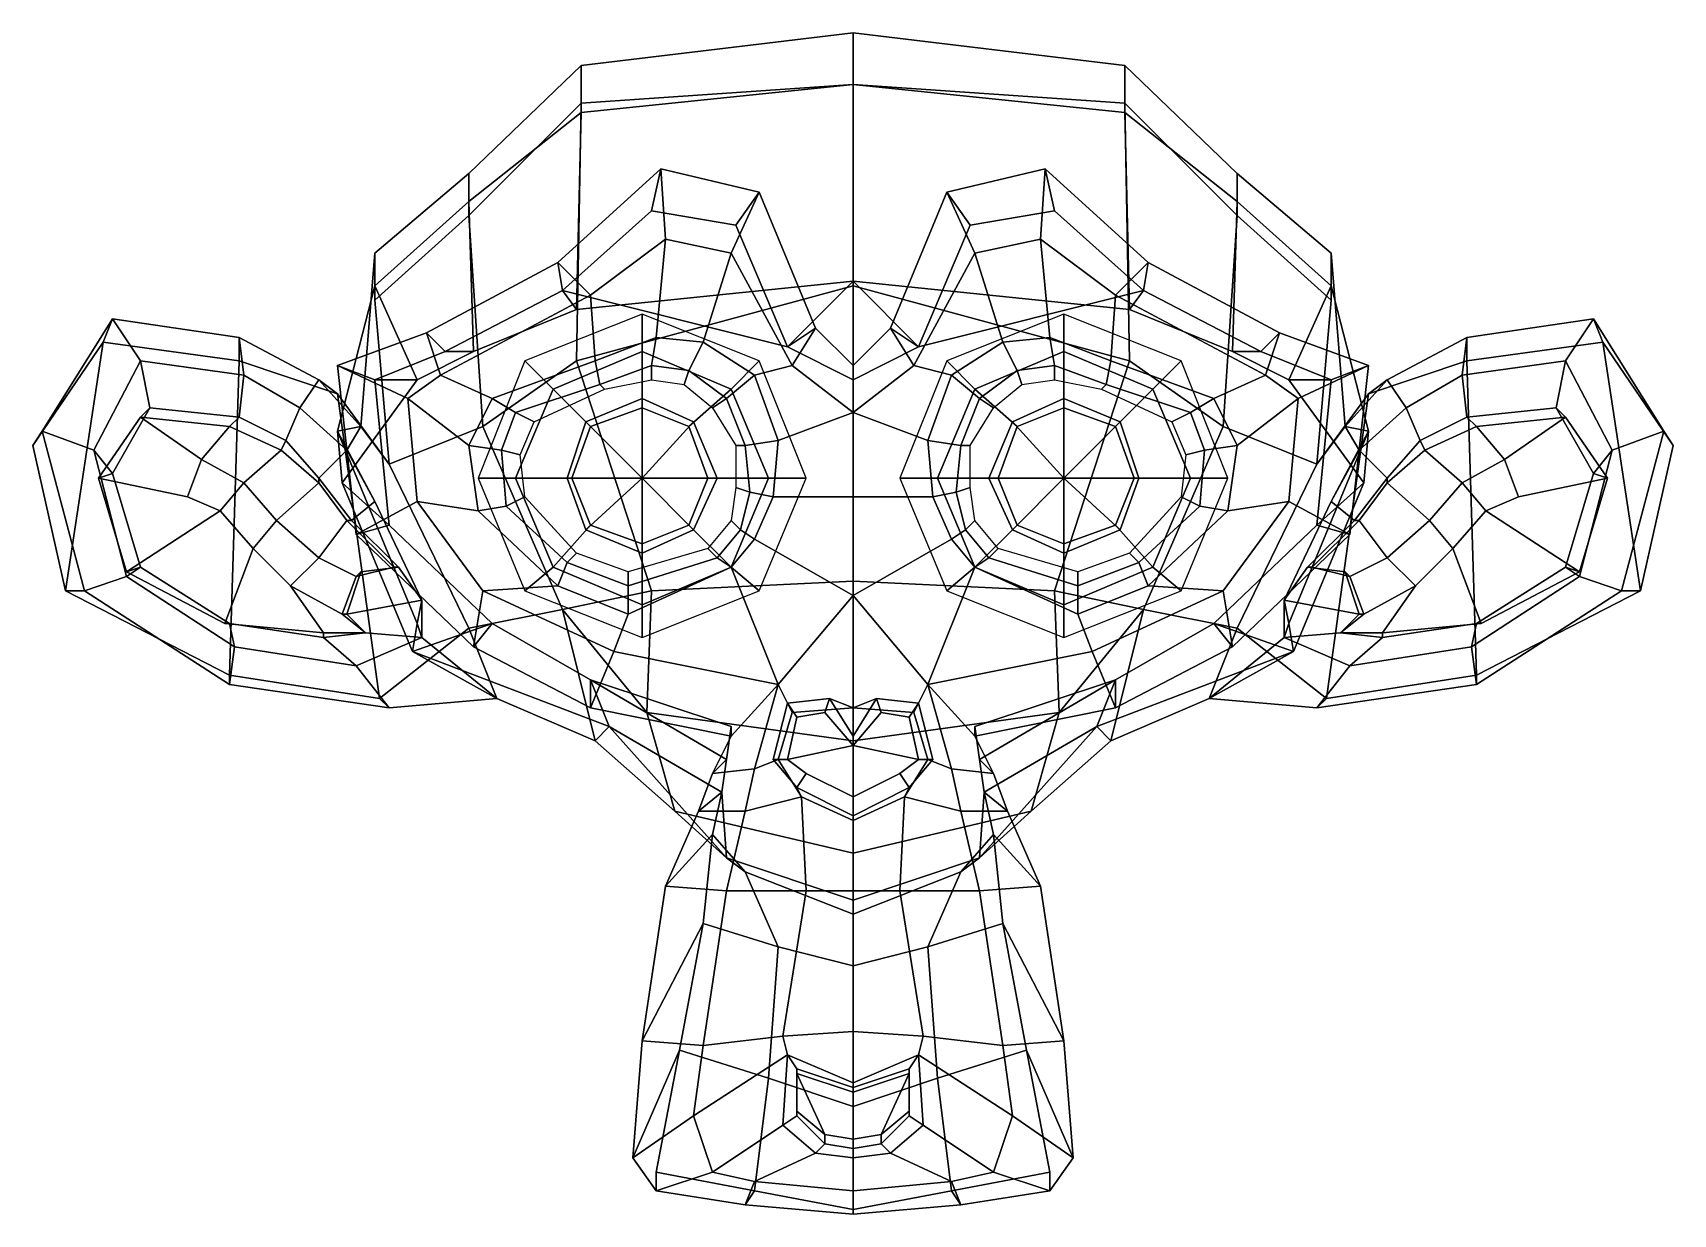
# Model space of a CAD drawing. Extents: x -1.37 to 1.37, y -0.98 to 0.98.
import ezdxf

# ---------------------------------------------------------------- set-up
doc = ezdxf.new("R2010")
doc.units = 0
doc.layers.add('BF_', color=7, linetype='continuous')

msp = doc.modelspace()

# ---------------------------------------------------------------- meshes
at = {"layer": 'BF_'}
mesh = msp.add_polyface(dxfattribs=at)
corners = [(-0.5, 0.0938, 0.6875), (-0.4375, 0.1641, 0.7656), (-0.4688, 0.2422, 0.7578), (-0.5625, 0.2422, 0.6719), (-0.0781, 0.2422, 0.6562), (-0.1406, 0.2422, 0.7422), (-0.2031, 0.0938, 0.7422), (-0.1562, 0.0547, 0.6484), (-0.2422, 0.2422, 0.7969), (-0.2734, 0.1641, 0.7969), (-0.2031, 0.3906, 0.7422), (-0.2734, 0.3281, 0.7969), (-0.1562, 0.4375, 0.6484), (-0.3516, 0.5156, 0.6172), (-0.3516, 0.4531, 0.7188), (-0.3516, 0.3594, 0.7812), (-0.5, 0.3906, 0.6875), (-0.4375, 0.3281, 0.7656), (-0.5469, 0.4375, 0.5781), (-0.4453, 0.3359, 0.7812), (-0.4766, 0.2422, 0.7734), (-0.3516, 0.375, 0.8047), (-0.2656, 0.3359, 0.8203), (-0.2266, 0.2422, 0.8203), (-0.2656, 0.1562, 0.8203), (-0.4453, 0.1562, 0.7812), (-0.3516, 0.2422, 0.8281), (-0.3516, 0.1172, 0.8047), (-0.3125, 0.6406, 0.8359), (-0.3203, 0.7578, 0.7344), (-0.4922, 0.6016, 0.6875), (-0.4375, 0.5469, 0.7969), (-0.2031, 0.6172, 0.8516), (-0.1562, 0.7188, 0.7578), (-0.1016, 0.4297, 0.8438), (-0.0625, 0.4922, 0.75), (0, 0.3516, 0.8203), (0, 0.4297, 0.7422), (-0.25, 0.4688, 0.7578), (-0.1641, 0.4141, 0.7734), (-0.3281, 0.4766, 0.7422), (-0.4297, 0.4375, 0.7188), (-0.6875, 0.4141, 0.7266), (-0.6016, 0.375, 0.6641), (-0.125, 0.3047, 0.7656), (0, 0.2109, 0.7656), (-0.1328, 0.2109, 0.7578), (-0.1875, 0.1562, 0.7734), (-0.1641, 0.1406, 0.75), (-0.1719, 0.2188, 0.7812), (-0.1797, 0.2969, 0.7812), (-0.2109, 0.375, 0.7812), (-0.4219, 0.3984, 0.7734), (-0.5625, 0.3516, 0.6953), (-0.3359, 0.4297, 0.7578), (-0.2734, 0.4219, 0.7734), (-0.2344, 0.3594, 0.7578), (-0.2812, 0.3984, 0.7656), (-0.3359, 0.4062, 0.75), (-0.4141, 0.3906, 0.75), (-0.5312, 0.3359, 0.6797), (-0.5469, 0.2109, 0.6719), (-0.5781, 0.1953, 0.6797), (-0.4766, 0.1016, 0.7188), (-0.4609, 0.1172, 0.7031), (-0.1953, 0.2969, 0.7578), (-0.1953, 0.2266, 0.75), (-0.2031, 0.1719, 0.75), (-0.1094, 0.4609, 0.6094), (0, 0.4062, 0.6016), (-0.1953, 0.6641, 0.6172), (-0.3359, 0.6875, 0.5938), (-0.4844, 0.5547, 0.5547), (-0.3359, 0.0547, -0.6641), (-0.4609, 0.4375, -0.7031), (0, 0.5625, -0.8516), (0, 0.0703, -0.8281), (-0.4531, 0.9297, -0.0703), (-0.4531, 0.8516, 0.2344), (0, 0.8984, 0.2891), (0, 0.9844, -0.0781), (-0.4531, 0.8672, -0.3828), (0, 0.8984, -0.5469), (-0.6406, 0.6797, -0.4453), (-0.6172, 0.3281, -0.5859), (-0.4609, 0.5234, 0.4297), (0, 0.5703, 0.5703), (-0.4844, 0.0234, -0.5469)]
mesh.append_faces([[corners[k] for k in face] for face in [(0, 1, 2, 3), (4, 5, 6, 7), (5, 8, 9, 6), (10, 11, 8, 5), (12, 10, 5, 4), (13, 14, 10, 12), (14, 15, 11, 10), (16, 17, 15, 14), (18, 16, 14, 13), (3, 2, 17, 16), (19, 17, 2, 20), (21, 15, 17, 19), (22, 11, 15, 21), (23, 8, 11, 22), (24, 9, 8, 23), (20, 2, 1, 25), (20, 25, 26), (26, 25, 27), (27, 24, 26), (24, 23, 26), (23, 22, 26), (22, 21, 26), (21, 19, 26), (19, 20, 26), (28, 29, 30, 31), (32, 33, 29, 28), (34, 35, 33, 32), (36, 37, 35, 34), (32, 38, 39, 34), (28, 40, 38, 32), (28, 31, 41, 40), (31, 42, 43, 41), (36, 34, 39, 44), (45, 36, 44, 46), (47, 48, 46, 49), (49, 46, 44, 50), (50, 44, 39, 51), (52, 41, 43, 53), (54, 40, 41, 52), (55, 38, 40, 54), (51, 39, 38, 55), (56, 51, 55, 57), (57, 55, 54, 58), (58, 54, 52, 59), (59, 52, 53, 60), (61, 62, 63, 64), (65, 50, 51, 56), (66, 49, 50, 65), (67, 47, 49, 66), (68, 35, 37, 69), (70, 33, 35, 68), (71, 29, 33, 70), (72, 30, 29, 71), (73, 74, 75, 76), (77, 78, 79, 80), (81, 77, 80, 82), (74, 81, 82, 75), (83, 81, 74, 84), (78, 85, 86, 79), (71, 70, 68, 72), (85, 72, 68, 86), (86, 68, 69), (87, 84, 74, 73)]])
mesh = msp.add_polyface(dxfattribs=at)
corners = [(0.4688, 0.2422, 0.7578), (0.4375, 0.1641, 0.7656), (0.5, 0.0938, 0.6875), (0.5625, 0.2422, 0.6719), (0.2031, 0.0938, 0.7422), (0.1406, 0.2422, 0.7422), (0.0781, 0.2422, 0.6562), (0.1562, 0.0547, 0.6484), (0.2734, 0.1641, 0.7969), (0.2422, 0.2422, 0.7969), (0.2734, 0.3281, 0.7969), (0.2031, 0.3906, 0.7422), (0.1562, 0.4375, 0.6484), (0.3516, 0.4531, 0.7188), (0.3516, 0.5156, 0.6172), (0.3516, 0.3594, 0.7812), (0.4375, 0.3281, 0.7656), (0.5, 0.3906, 0.6875), (0.5469, 0.4375, 0.5781), (0.4453, 0.3359, 0.7812), (0.4766, 0.2422, 0.7734), (0.3516, 0.375, 0.8047), (0.2656, 0.3359, 0.8203), (0.2266, 0.2422, 0.8203), (0.2656, 0.1562, 0.8203), (0.4453, 0.1562, 0.7812), (0.3516, 0.2422, 0.8281), (0.3516, 0.1172, 0.8047), (0.4922, 0.6016, 0.6875), (0.3203, 0.7578, 0.7344), (0.3125, 0.6406, 0.8359), (0.4375, 0.5469, 0.7969), (0.1562, 0.7188, 0.7578), (0.2031, 0.6172, 0.8516), (0.0625, 0.4922, 0.75), (0.1016, 0.4297, 0.8438), (0, 0.4297, 0.7422), (0, 0.3516, 0.8203), (0.1641, 0.4141, 0.7734), (0.25, 0.4688, 0.7578), (0.3281, 0.4766, 0.7422), (0.4297, 0.4375, 0.7188), (0.6016, 0.375, 0.6641), (0.6875, 0.4141, 0.7266), (0.125, 0.3047, 0.7656), (0, 0.2109, 0.7656), (0.1328, 0.2109, 0.7578), (0.1641, 0.1406, 0.75), (0.1875, 0.1562, 0.7734), (0.1719, 0.2188, 0.7812), (0.1797, 0.2969, 0.7812), (0.2109, 0.375, 0.7812), (0.4219, 0.3984, 0.7734), (0.5625, 0.3516, 0.6953), (0.3359, 0.4297, 0.7578), (0.2734, 0.4219, 0.7734), (0.2344, 0.3594, 0.7578), (0.2812, 0.3984, 0.7656), (0.3359, 0.4062, 0.75), (0.4141, 0.3906, 0.75), (0.5312, 0.3359, 0.6797), (0.4766, 0.1016, 0.7188), (0.5781, 0.1953, 0.6797), (0.5469, 0.2109, 0.6719), (0.4609, 0.1172, 0.7031), (0.1953, 0.2969, 0.7578), (0.1953, 0.2266, 0.75), (0.2031, 0.1719, 0.75), (0.1094, 0.4609, 0.6094), (0, 0.4062, 0.6016), (0.1953, 0.6641, 0.6172), (0.3359, 0.6875, 0.5938), (0.4844, 0.5547, 0.5547), (0, 0.5625, -0.8516), (0.4609, 0.4375, -0.7031), (0.3359, 0.0547, -0.6641), (0, 0.0703, -0.8281), (0, 0.8984, 0.2891), (0.4531, 0.8516, 0.2344), (0.4531, 0.9297, -0.0703), (0, 0.9844, -0.0781), (0.4531, 0.8672, -0.3828), (0, 0.8984, -0.5469), (0, 0.5703, 0.5703), (0.4609, 0.5234, 0.4297), (0.6172, 0.3281, -0.5859), (0.4844, 0.0234, -0.5469)]
mesh.append_faces([[corners[k] for k in face] for face in [(0, 1, 2, 3), (4, 5, 6, 7), (8, 9, 5, 4), (9, 10, 11, 5), (5, 11, 12, 6), (11, 13, 14, 12), (10, 15, 13, 11), (15, 16, 17, 13), (13, 17, 18, 14), (16, 0, 3, 17), (0, 16, 19, 20), (16, 15, 21, 19), (15, 10, 22, 21), (10, 9, 23, 22), (9, 8, 24, 23), (1, 0, 20, 25), (26, 25, 20), (27, 25, 26), (26, 24, 27), (26, 23, 24), (26, 22, 23), (26, 21, 22), (26, 19, 21), (26, 20, 19), (28, 29, 30, 31), (29, 32, 33, 30), (32, 34, 35, 33), (34, 36, 37, 35), (38, 39, 33, 35), (39, 40, 30, 33), (41, 31, 30, 40), (42, 43, 31, 41), (38, 35, 37, 44), (44, 37, 45, 46), (46, 47, 48, 49), (44, 46, 49, 50), (38, 44, 50, 51), (42, 41, 52, 53), (41, 40, 54, 52), (40, 39, 55, 54), (39, 38, 51, 55), (55, 51, 56, 57), (54, 55, 57, 58), (52, 54, 58, 59), (53, 52, 59, 60), (61, 62, 63, 64), (51, 50, 65, 56), (50, 49, 66, 65), (49, 48, 67, 66), (36, 34, 68, 69), (34, 32, 70, 68), (32, 29, 71, 70), (29, 28, 72, 71), (73, 74, 75, 76), (77, 78, 79, 80), (80, 79, 81, 82), (82, 81, 74, 73), (83, 84, 78, 77), (68, 70, 71, 72), (68, 72, 84, 83), (69, 68, 83), (74, 85, 86, 75)]])
mesh = msp.add_polyface(dxfattribs=at)
corners = [(-0.5469, 0.0547, 0.5781), (-0.5, 0.0938, 0.6875), (-0.5625, 0.2422, 0.6719), (-0.625, 0.2422, 0.5625), (-0.5, 0.3906, 0.6875), (-0.5469, 0.4375, 0.5781), (-0.7422, 0.375, 0.6562), (-0.8594, 0.4297, 0.5938), (-0.8281, 0.1484, 0.4453), (-0.7266, 0.2031, 0.6016), (-0.6875, 0.4141, 0.7266), (-0.7109, 0.4844, 0.625), (-0.4375, 0.5469, 0.7969), (-0.4922, 0.6016, 0.6875), (-0.6406, 0.2969, 0.6484), (-0.6016, 0.375, 0.6641), (-0.625, 0.1875, 0.6484), (-0.5859, 0.2891, 0.6875), (-0.5781, 0.1953, 0.6797), (-0.5625, 0.3516, 0.6953), (-0.5312, 0.3359, 0.6797), (-0.5547, 0.2812, 0.6719), (-0.5469, 0.2109, 0.6719), (-0.6797, 0.4531, 0.4922), (-0.4844, 0.5547, 0.5547), (-0.7969, 0.4062, 0.4609), (-0.7734, 0.1641, 0.375), (-0.7266, 0.4062, 0.3359), (-0.6328, 0.4531, 0.2812), (-0.7969, 0.5625, 0.125), (-0.6406, 0.7031, 0.0547), (-0.7969, 0.6172, -0.1172), (-0.6406, 0.75, -0.1953), (-0.7969, 0.5391, -0.3594), (-0.6406, 0.6797, -0.4453), (-0.6172, 0.3281, -0.5859), (-0.7734, 0.2656, -0.4375), (-0.4531, 0.9297, -0.0703), (-0.4531, 0.8672, -0.3828), (-0.4531, 0.8516, 0.2344), (-0.4609, 0.5234, 0.4297), (-0.8516, 0.2344, 0.0547), (-0.8594, 0.3203, -0.0469), (-0.8203, 0.3281, -0.2031), (-0.4844, 0.0234, -0.5469), (-0.6406, -0.0078, -0.4297), (-0.9219, 0.3594, -0.2188), (-0.8906, 0.4062, -0.2344), (-1.0234, 0.4766, -0.3125), (-1.0156, 0.4141, -0.2891), (-1.1875, 0.4375, -0.3906), (-1.2344, 0.5078, -0.4219), (-1.2656, 0.2891, -0.4062), (-1.3516, 0.3203, -0.4219), (-1.2109, 0.0781, -0.4062), (-1.2812, 0.0547, -0.4297), (-1.1875, 0.0938, -0.4453), (-1.2344, 0.25, -0.4453), (-1.1719, 0.3594, -0.4375), (-1.0234, 0.3438, -0.3594), (-0.9453, 0.3047, -0.2891), (-0.8438, 0.2891, -0.2109), (-0.8359, 0.1719, -0.2734), (-0.7969, 0.2031, -0.2109), (-0.8906, 0.2422, -0.2656), (-0.8906, 0.2344, -0.3203), (-0.9531, 0.2891, -0.3438), (-0.8438, 0.1719, -0.3203), (-1.0391, 0.3281, -0.4141), (-1.1875, 0.3438, -0.4844), (-1.2578, 0.2422, -0.4922), (-1.2109, 0.0859, -0.4844), (-1.0547, 0.1875, -0.3828), (-1, 0.125, -0.3672), (-0.9609, 0.1719, -0.3516), (-1.0156, 0.2344, -0.375), (-1.1094, 0.2109, -0.3906), (-1.0859, 0.2734, -0.3906), (-0.8906, 0.1094, -0.3281), (-1.3125, 0.0547, -0.5312), (-1.3672, 0.2969, -0.5), (-1.25, 0.4688, -0.5469), (-1.0234, 0.4375, -0.4844), (-0.8594, 0.3828, -0.3828), (-0.7891, -0.125, -0.3281), (-1.0391, -0.0859, -0.4922)]
mesh.append_faces([[corners[k] for k in face] for face in [(0, 1, 2, 3), (3, 2, 4, 5), (6, 7, 8, 9), (10, 11, 7, 6), (12, 13, 11, 10), (10, 6, 14, 15), (6, 9, 16, 14), (17, 14, 16, 18), (19, 15, 14, 17), (20, 19, 17, 21), (21, 17, 18, 22), (23, 11, 13, 24), (25, 7, 11, 23), (26, 8, 7, 25), (27, 25, 23, 28), (29, 27, 28, 30), (31, 29, 30, 32), (33, 31, 32, 34), (34, 35, 36, 33), (32, 37, 38, 34), (30, 39, 37, 32), (28, 40, 39, 30), (28, 23, 24, 40), (41, 26, 25, 27), (29, 42, 41, 27), (31, 43, 42, 29), (31, 33, 36, 43), (44, 45, 36, 35), (46, 47, 48, 49), (50, 49, 48, 51), (52, 50, 51, 53), (54, 52, 53, 55), (56, 57, 52, 54), (57, 58, 50, 52), (58, 59, 49, 50), (60, 46, 49, 59), (46, 61, 43, 47), (62, 63, 61, 64), (64, 61, 46, 60), (61, 63, 42, 43), (65, 64, 60, 66), (67, 62, 64, 65), (66, 60, 59, 68), (68, 59, 58, 69), (69, 58, 57, 70), (70, 57, 56, 71), (72, 73, 74, 75), (76, 72, 75, 77), (75, 66, 68, 77), (75, 74, 65, 66), (78, 67, 65, 74), (72, 76, 70, 71), (76, 77, 69, 70), (69, 77, 68), (79, 55, 53, 80), (80, 53, 51, 81), (81, 51, 48, 82), (82, 48, 47, 83), (84, 85, 82, 83), (79, 81, 82, 85), (79, 80, 81), (47, 43, 36, 83)]])
mesh = msp.add_polyface(dxfattribs=at)
corners = [(0.5625, 0.2422, 0.6719), (0.5, 0.0938, 0.6875), (0.5469, 0.0547, 0.5781), (0.625, 0.2422, 0.5625), (0.5, 0.3906, 0.6875), (0.5469, 0.4375, 0.5781), (0.8281, 0.1484, 0.4453), (0.8594, 0.4297, 0.5938), (0.7422, 0.375, 0.6562), (0.7266, 0.2031, 0.6016), (0.7109, 0.4844, 0.625), (0.6875, 0.4141, 0.7266), (0.4922, 0.6016, 0.6875), (0.4375, 0.5469, 0.7969), (0.6406, 0.2969, 0.6484), (0.6016, 0.375, 0.6641), (0.625, 0.1875, 0.6484), (0.5859, 0.2891, 0.6875), (0.5781, 0.1953, 0.6797), (0.5625, 0.3516, 0.6953), (0.5312, 0.3359, 0.6797), (0.5547, 0.2812, 0.6719), (0.5469, 0.2109, 0.6719), (0.6797, 0.4531, 0.4922), (0.4844, 0.5547, 0.5547), (0.7969, 0.4062, 0.4609), (0.7734, 0.1641, 0.375), (0.7266, 0.4062, 0.3359), (0.6328, 0.4531, 0.2812), (0.7969, 0.5625, 0.125), (0.6406, 0.7031, 0.0547), (0.7969, 0.6172, -0.1172), (0.6406, 0.75, -0.1953), (0.7969, 0.5391, -0.3594), (0.6406, 0.6797, -0.4453), (0.7734, 0.2656, -0.4375), (0.6172, 0.3281, -0.5859), (0.4609, 0.4375, -0.7031), (0.4531, 0.8672, -0.3828), (0.4531, 0.9297, -0.0703), (0.4531, 0.8516, 0.2344), (0.4609, 0.5234, 0.4297), (0.8516, 0.2344, 0.0547), (0.8594, 0.3203, -0.0469), (0.8203, 0.3281, -0.2031), (0.6406, -0.0078, -0.4297), (0.4844, 0.0234, -0.5469), (1.0234, 0.4766, -0.3125), (0.8906, 0.4062, -0.2344), (0.9219, 0.3594, -0.2188), (1.0156, 0.4141, -0.2891), (1.1875, 0.4375, -0.3906), (1.2344, 0.5078, -0.4219), (1.2656, 0.2891, -0.4062), (1.3516, 0.3203, -0.4219), (1.2109, 0.0781, -0.4062), (1.2812, 0.0547, -0.4297), (1.2344, 0.25, -0.4453), (1.1875, 0.0938, -0.4453), (1.1719, 0.3594, -0.4375), (1.0234, 0.3438, -0.3594), (0.9453, 0.3047, -0.2891), (0.8438, 0.2891, -0.2109), (0.7969, 0.2031, -0.2109), (0.8359, 0.1719, -0.2734), (0.8906, 0.2422, -0.2656), (0.8906, 0.2344, -0.3203), (0.9531, 0.2891, -0.3438), (0.8438, 0.1719, -0.3203), (1.0391, 0.3281, -0.4141), (1.1875, 0.3438, -0.4844), (1.2578, 0.2422, -0.4922), (1.2109, 0.0859, -0.4844), (0.9609, 0.1719, -0.3516), (1, 0.125, -0.3672), (1.0547, 0.1875, -0.3828), (1.0156, 0.2344, -0.375), (1.1094, 0.2109, -0.3906), (1.0859, 0.2734, -0.3906), (0.8906, 0.1094, -0.3281), (1.3125, 0.0547, -0.5312), (1.3672, 0.2969, -0.5), (1.25, 0.4688, -0.5469), (1.0234, 0.4375, -0.4844), (0.8594, 0.3828, -0.3828), (1.0391, -0.0859, -0.4922), (0.7891, -0.125, -0.3281)]
mesh.append_faces([[corners[k] for k in face] for face in [(0, 1, 2, 3), (4, 0, 3, 5), (6, 7, 8, 9), (7, 10, 11, 8), (10, 12, 13, 11), (14, 8, 11, 15), (16, 9, 8, 14), (16, 14, 17, 18), (14, 15, 19, 17), (17, 19, 20, 21), (18, 17, 21, 22), (12, 10, 23, 24), (10, 7, 25, 23), (7, 6, 26, 25), (23, 25, 27, 28), (28, 27, 29, 30), (30, 29, 31, 32), (32, 31, 33, 34), (35, 36, 34, 33), (37, 38, 34, 36), (38, 39, 32, 34), (39, 40, 30, 32), (40, 41, 28, 30), (24, 23, 28, 41), (25, 26, 42, 27), (42, 43, 29, 27), (43, 44, 31, 29), (35, 33, 31, 44), (35, 45, 46, 36), (47, 48, 49, 50), (47, 50, 51, 52), (52, 51, 53, 54), (54, 53, 55, 56), (53, 57, 58, 55), (51, 59, 57, 53), (50, 60, 59, 51), (50, 49, 61, 60), (44, 62, 49, 48), (62, 63, 64, 65), (49, 62, 65, 61), (43, 63, 62, 44), (61, 65, 66, 67), (65, 64, 68, 66), (60, 61, 67, 69), (59, 60, 69, 70), (57, 59, 70, 71), (58, 57, 71, 72), (73, 74, 75, 76), (76, 75, 77, 78), (69, 67, 76, 78), (66, 73, 76, 67), (66, 68, 79, 73), (71, 77, 75, 72), (70, 78, 77, 71), (69, 78, 70), (54, 56, 80, 81), (52, 54, 81, 82), (47, 52, 82, 83), (48, 47, 83, 84), (83, 85, 86, 84), (83, 82, 80, 85), (82, 81, 80), (35, 44, 48, 84)]])
mesh = msp.add_polyface(dxfattribs=at)
corners = [(-0.3516, -0.0234, 0.6172), (-0.3516, 0.0312, 0.7188), (-0.5, 0.0938, 0.6875), (-0.5469, 0.0547, 0.5781), (-0.3516, 0.1328, 0.7812), (-0.4375, 0.1641, 0.7656), (-0.2031, 0.0938, 0.7422), (-0.2734, 0.1641, 0.7969), (-0.3516, 0.1172, 0.8047), (-0.2656, 0.1562, 0.8203), (-0.4453, 0.1562, 0.7812), (-0.2344, -0.9141, 0.6328), (-0.2656, -0.8203, 0.6641), (-0.3672, -0.8906, 0.5312), (-0.3281, -0.9453, 0.5234), (-0.25, -0.7031, 0.6875), (-0.3516, -0.6953, 0.5703), (-0.3984, -0.0469, 0.6719), (-0.4375, -0.1406, 0.5312), (-0.2031, -0.1875, 0.5625), (-0.125, -0.1016, 0.8125), (-0.6172, 0.0547, 0.625), (-0.6328, -0.0391, 0.5391), (-0.7266, 0.2031, 0.6016), (-0.8281, 0.1484, 0.4453), (-0.4922, 0.0625, 0.6719), (-0.625, 0.1875, 0.6484), (-0.375, 0.0156, 0.7031), (-0.375, 0.0625, 0.7422), (-0.2031, 0.0938, 0.7422), (-0.2266, 0.1094, 0.7812), (-0.4766, 0.1016, 0.7188), (-0.5781, 0.1953, 0.6797), (-0.4609, 0.1172, 0.7031), (-0.375, 0.0859, 0.7266), (-0.2422, 0.125, 0.7578), (-0.6016, 0, 0.4141), (-0.7734, 0.1641, 0.375), (-0.4375, -0.0938, 0.4688), (-0.3281, -0.9141, 0.3984), (-0.2891, -0.7109, 0.3828), (-0.25, -0.5, 0.3906), (-0.3125, -0.4375, 0.5703), (-0.2344, -0.3516, 0.4062), (-0.2031, -0.1719, 0.5), (-0.7344, -0.0469, 0.0703), (-0.8516, 0.2344, 0.0547), (-0.4297, -0.1953, -0.2109), (-0.2969, -0.3125, -0.2656), (-0.2109, -0.3906, 0.1641), (-0.4062, -0.1719, 0.1484), (-0.5938, -0.125, -0.1641), (-0.2188, -0.2812, 0.4297), (-0.2109, -0.2266, 0.4688), (-0.4844, 0.0234, -0.5469), (-0.6406, -0.0078, -0.4297), (-0.3438, -0.1484, -0.5391), (-0.3359, 0.0547, -0.6641), (-1.0312, -0.0391, -0.3047), (-1.2109, 0.0781, -0.4062), (-1.2812, 0.0547, -0.4297), (-1.0391, -0.1016, -0.3281), (-0.8281, -0.0703, -0.1328), (-0.7734, -0.1406, -0.125), (-0.8828, -0.0234, -0.2109), (-1.0391, 0, -0.3672), (-1.1875, 0.0938, -0.4453), (-0.7188, -0.0234, -0.1719), (-0.7266, 0, -0.0703), (-0.8594, 0.3203, -0.0469), (-0.8125, -0.0156, -0.2734), (-0.7188, 0.0391, -0.1875), (-0.8438, 0.0156, -0.2734), (-0.7578, 0.0938, -0.2734), (-0.8203, 0.0859, -0.2734), (-0.7969, 0.2031, -0.2109), (-0.8359, 0.1719, -0.2734), (-0.7656, 0.0938, -0.3203), (-0.8438, 0.1719, -0.3203), (-0.8281, 0.0781, -0.3203), (-0.8516, 0.0156, -0.3203), (-0.8125, -0.0156, -0.3203), (-0.8828, -0.0156, -0.2656), (-1.2109, 0.0859, -0.4844), (-1.0469, 0, -0.4219), (-0.9375, 0.0625, -0.3359), (-0.8906, 0.1094, -0.3281), (-1, 0.125, -0.3672), (-0.9609, 0.1719, -0.3516), (-1.0547, 0.1875, -0.3828), (-0.7891, -0.125, -0.3281), (-1.0391, -0.0859, -0.4922), (-1.3125, 0.0547, -0.5312), (-0.8594, 0.3828, -0.3828), (-0.7734, 0.2656, -0.4375)]
mesh.append_faces([[corners[k] for k in face] for face in [(0, 1, 2, 3), (1, 4, 5, 2), (6, 7, 4, 1), (8, 4, 7, 9), (10, 5, 4, 8), (11, 12, 13, 14), (12, 15, 16, 13), (17, 18, 19, 20), (21, 22, 18, 17), (23, 24, 22, 21), (23, 21, 25, 26), (21, 17, 27, 25), (28, 27, 29, 30), (31, 25, 27, 28), (32, 26, 25, 31), (33, 31, 28, 34), (34, 28, 30, 35), (36, 22, 24, 37), (38, 18, 22, 36), (39, 14, 13, 40), (40, 13, 16, 41), (41, 16, 42, 43), (38, 44, 19, 18), (45, 36, 37, 46), (47, 48, 49, 50), (47, 50, 45, 51), (50, 38, 36, 45), (52, 53, 38, 50), (53, 44, 38), (54, 47, 51, 55), (54, 56, 48, 47), (56, 54, 57), (58, 59, 60, 61), (62, 58, 61, 63), (64, 65, 58, 62), (65, 66, 59, 58), (67, 51, 45, 68), (62, 63, 51, 67), (68, 45, 46, 69), (70, 64, 62, 67), (67, 71, 72, 70), (72, 71, 73, 74), (71, 75, 76, 73), (71, 68, 69, 75), (71, 67, 68), (77, 73, 76, 78), (79, 74, 73, 77), (80, 72, 74, 79), (81, 70, 72, 80), (82, 64, 70, 81), (83, 66, 65, 84), (84, 65, 64, 82), (85, 80, 79, 86), (87, 85, 86, 88), (78, 86, 79, 77), (85, 82, 81, 80), (85, 87, 84, 82), (87, 89, 83, 84), (90, 63, 61, 91), (91, 61, 60, 92), (90, 93, 94, 55), (90, 55, 51, 63)]])
mesh = msp.add_polyface(dxfattribs=at)
corners = [(0.5, 0.0938, 0.6875), (0.3516, 0.0312, 0.7188), (0.3516, -0.0234, 0.6172), (0.5469, 0.0547, 0.5781), (0.4375, 0.1641, 0.7656), (0.3516, 0.1328, 0.7812), (0.2734, 0.1641, 0.7969), (0.2031, 0.0938, 0.7422), (0.3516, 0.1172, 0.8047), (0.2656, 0.1562, 0.8203), (0.4453, 0.1562, 0.7812), (0.3672, -0.8906, 0.5312), (0.2656, -0.8203, 0.6641), (0.2344, -0.9141, 0.6328), (0.3281, -0.9453, 0.5234), (0.3516, -0.6953, 0.5703), (0.25, -0.7031, 0.6875), (0.3125, -0.4375, 0.5703), (0.2109, -0.4453, 0.7109), (0.2031, -0.1875, 0.5625), (0.4375, -0.1406, 0.5312), (0.3984, -0.0469, 0.6719), (0.125, -0.1016, 0.8125), (0.6328, -0.0391, 0.5391), (0.6172, 0.0547, 0.625), (0.8281, 0.1484, 0.4453), (0.7266, 0.2031, 0.6016), (0.4922, 0.0625, 0.6719), (0.625, 0.1875, 0.6484), (0.375, 0.0156, 0.7031), (0.2031, 0.0938, 0.7422), (0.375, 0.0625, 0.7422), (0.2266, 0.1094, 0.7812), (0.4766, 0.1016, 0.7188), (0.5781, 0.1953, 0.6797), (0.4609, 0.1172, 0.7031), (0.375, 0.0859, 0.7266), (0.2422, 0.125, 0.7578), (0.6016, 0, 0.4141), (0.7734, 0.1641, 0.375), (0.4375, -0.0938, 0.4688), (0.3281, -0.9141, 0.3984), (0.2891, -0.7109, 0.3828), (0.25, -0.5, 0.3906), (0.2344, -0.3516, 0.4062), (0.2031, -0.1719, 0.5), (0.7344, -0.0469, 0.0703), (0.8516, 0.2344, 0.0547), (0.2109, -0.3906, 0.1641), (0.2969, -0.3125, -0.2656), (0.4297, -0.1953, -0.2109), (0.4062, -0.1719, 0.1484), (0.5938, -0.125, -0.1641), (0.2109, -0.2266, 0.4688), (0.2188, -0.2812, 0.4297), (0.4844, 0.0234, -0.5469), (0.6406, -0.0078, -0.4297), (0.3438, -0.1484, -0.5391), (0.3359, 0.0547, -0.6641), (1.2812, 0.0547, -0.4297), (1.2109, 0.0781, -0.4062), (1.0312, -0.0391, -0.3047), (1.0391, -0.1016, -0.3281), (0.8281, -0.0703, -0.1328), (0.7734, -0.1406, -0.125), (1.0391, 0, -0.3672), (0.8828, -0.0234, -0.2109), (1.1875, 0.0938, -0.4453), (0.7188, -0.0234, -0.1719), (0.7266, 0, -0.0703), (0.8594, 0.3203, -0.0469), (0.8125, -0.0156, -0.2734), (0.8438, 0.0156, -0.2734), (0.7188, 0.0391, -0.1875), (0.7578, 0.0938, -0.2734), (0.8203, 0.0859, -0.2734), (0.8359, 0.1719, -0.2734), (0.7969, 0.2031, -0.2109), (0.7656, 0.0938, -0.3203), (0.8438, 0.1719, -0.3203), (0.8281, 0.0781, -0.3203), (0.8516, 0.0156, -0.3203), (0.8125, -0.0156, -0.3203), (0.8828, -0.0156, -0.2656), (1.2109, 0.0859, -0.4844), (1.0469, 0, -0.4219), (0.9375, 0.0625, -0.3359), (0.8906, 0.1094, -0.3281), (1, 0.125, -0.3672), (0.9609, 0.1719, -0.3516), (1.0547, 0.1875, -0.3828), (0.7891, -0.125, -0.3281), (1.0391, -0.0859, -0.4922), (1.3125, 0.0547, -0.5312), (0.7734, 0.2656, -0.4375), (0.8594, 0.3828, -0.3828)]
mesh.append_faces([[corners[k] for k in face] for face in [(0, 1, 2, 3), (4, 5, 1, 0), (5, 6, 7, 1), (6, 5, 8, 9), (5, 4, 10, 8), (11, 12, 13, 14), (15, 16, 12, 11), (17, 18, 16, 15), (19, 20, 21, 22), (20, 23, 24, 21), (23, 25, 26, 24), (27, 24, 26, 28), (29, 21, 24, 27), (30, 29, 31, 32), (29, 27, 33, 31), (27, 28, 34, 33), (31, 33, 35, 36), (32, 31, 36, 37), (25, 23, 38, 39), (23, 20, 40, 38), (11, 14, 41, 42), (15, 11, 42, 43), (17, 15, 43, 44), (19, 45, 40, 20), (39, 38, 46, 47), (48, 49, 50, 51), (46, 51, 50, 52), (38, 40, 51, 46), (40, 53, 54, 51), (40, 45, 53), (52, 50, 55, 56), (49, 57, 55, 50), (58, 55, 57), (59, 60, 61, 62), (62, 61, 63, 64), (61, 65, 66, 63), (60, 67, 65, 61), (46, 52, 68, 69), (52, 64, 63, 68), (47, 46, 69, 70), (63, 66, 71, 68), (72, 73, 68, 71), (74, 73, 72, 75), (76, 77, 73, 74), (70, 69, 73, 77), (69, 68, 73), (76, 74, 78, 79), (74, 75, 80, 78), (75, 72, 81, 80), (72, 71, 82, 81), (71, 66, 83, 82), (65, 67, 84, 85), (66, 65, 85, 83), (80, 81, 86, 87), (87, 86, 88, 89), (80, 87, 79, 78), (82, 83, 86, 81), (85, 88, 86, 83), (84, 90, 88, 85), (62, 64, 91, 92), (59, 62, 92, 93), (94, 95, 91, 56), (52, 56, 91, 64)]])
mesh = msp.add_polyface(dxfattribs=at)
corners = [(-0.1562, 0.0547, 0.6484), (-0.2031, 0.0938, 0.7422), (-0.3516, 0.0312, 0.7188), (-0.3516, -0.0234, 0.6172), (0, -0.9453, 0.6406), (-0.1641, -0.9297, 0.6328), (-0.1797, -0.9688, 0.5547), (0, -0.9844, 0.5781), (-0.2344, -0.9141, 0.6328), (-0.3281, -0.9453, 0.5234), (-0.25, -0.7031, 0.6875), (-0.2109, -0.4453, 0.7109), (-0.3125, -0.4375, 0.5703), (-0.3516, -0.6953, 0.5703), (-0.3984, -0.0469, 0.6719), (-0.125, -0.1016, 0.8125), (-0.2031, 0.0938, 0.7422), (-0.375, 0.0156, 0.7031), (0, 0.0469, 0.7266), (-0.1641, 0.1406, 0.75), (-0.1328, 0.2109, 0.7578), (0, 0.2109, 0.7656), (0, -0.8906, 0.6875), (-0.0625, -0.8828, 0.6953), (-0.1172, -0.8359, 0.7109), (-0.1094, -0.7188, 0.7344), (-0.2656, -0.8203, 0.6641), (-0.1172, -0.6875, 0.7344), (-0.0781, -0.4453, 0.75), (0, -0.4453, 0.75), (0, -0.3281, 0.7422), (-0.0859, -0.2891, 0.7422), (0, -0.6797, 0.7344), (0, -0.7656, 0.7344), (-0.0938, -0.2734, 0.7812), (-0.1328, -0.2266, 0.7969), (-0.125, -0.2266, 0.75), (-0.1094, -0.1328, 0.7812), (-0.1016, -0.1484, 0.7422), (-0.0391, -0.125, 0.7812), (0, -0.1406, 0.7422), (0, -0.1875, 0.7969), (0, -0.1953, 0.75), (0, -0.3203, 0.7812), (-0.0781, -0.25, 0.8047), (0, -0.2891, 0.8047), (-0.0469, -0.1484, 0.8125), (0, -0.2031, 0.8281), (-0.0938, -0.1562, 0.8125), (-0.1094, -0.2266, 0.8281), (-0.1641, -0.2422, 0.7109), (-0.1797, -0.3125, 0.7109), (-0.2578, -0.3125, 0.5547), (-0.2344, -0.25, 0.5547), (-0.2031, -0.1875, 0.5625), (0, -0.7734, 0.7188), (-0.0938, -0.7422, 0.7266), (-0.0938, -0.8203, 0.7109), (-0.0469, -0.8672, 0.6875), (0, -0.875, 0.6875), (-0.0469, -0.8516, 0.6328), (0, -0.8594, 0.6328), (-0.0938, -0.8125, 0.6406), (-0.0938, -0.75, 0.6641), (0, -0.7812, 0.6562), (-0.2266, 0.1094, 0.7812), (-0.1875, 0.1562, 0.7734), (-0.2422, 0.125, 0.7578), (-0.2031, 0.1719, 0.75), (-0.1797, -0.4141, 0.2578), (0, -0.4844, 0.2812), (0, -0.5703, 0.3203), (-0.125, -0.5391, 0.3594), (0, -0.8047, 0.3438), (-0.1406, -0.7578, 0.3672), (0, -0.9766, 0.4609), (-0.1641, -0.9453, 0.4375), (-0.3281, -0.9141, 0.3984), (-0.2891, -0.7109, 0.3828), (-0.25, -0.5, 0.3906), (-0.2344, -0.3516, 0.4062), (-0.2109, -0.2266, 0.4688), (-0.2188, -0.2812, 0.4297), (-0.2031, -0.1719, 0.5), (-0.3438, -0.1484, -0.5391), (-0.3359, 0.0547, -0.6641), (0, 0.0703, -0.8281), (0, -0.1953, -0.6719), (-0.2969, -0.3125, -0.2656), (0, -0.3828, -0.3516), (-0.2109, -0.3906, 0.1641), (0, -0.4609, 0.1875), (-0.4062, -0.1719, 0.1484)]
mesh.append_faces([[corners[k] for k in face] for face in [(0, 1, 2, 3), (4, 5, 6, 7), (5, 8, 9, 6), (10, 11, 12, 13), (14, 15, 16, 17), (18, 19, 16, 15), (20, 19, 18, 21), (4, 22, 23, 5), (5, 23, 24, 8), (8, 24, 25, 26), (27, 28, 11, 10), (10, 26, 25, 27), (29, 30, 31, 28), (29, 28, 27, 32), (27, 25, 33, 32), (34, 35, 36, 31), (35, 37, 38, 36), (37, 39, 40, 38), (39, 41, 42, 40), (34, 31, 30, 43), (44, 34, 43, 45), (46, 47, 41, 39), (48, 46, 39, 37), (49, 48, 37, 35), (44, 49, 35, 34), (48, 49, 47, 46), (44, 45, 47, 49), (15, 38, 40, 18), (50, 36, 38, 15), (51, 31, 36, 50), (11, 28, 31, 51), (51, 52, 12, 11), (50, 53, 52, 51), (50, 15, 54, 53), (55, 33, 25, 56), (56, 25, 24, 57), (57, 24, 23, 58), (58, 23, 22, 59), (60, 58, 59, 61), (62, 57, 58, 60), (63, 56, 57, 62), (64, 55, 56, 63), (60, 61, 64, 63), (62, 60, 63), (65, 16, 19, 66), (67, 65, 66, 68), (69, 70, 71, 72), (72, 71, 73, 74), (74, 73, 75, 76), (75, 7, 6, 76), (76, 6, 9, 77), (72, 74, 78, 79), (76, 77, 78, 74), (72, 79, 80, 69), (81, 82, 52, 53), (82, 80, 12, 52), (81, 53, 54, 83), (84, 85, 86, 87), (88, 84, 87, 89), (90, 88, 89, 91), (69, 90, 91, 70), (90, 69, 80, 82), (92, 90, 82)]])
mesh = msp.add_polyface(dxfattribs=at)
corners = [(0.3516, 0.0312, 0.7188), (0.2031, 0.0938, 0.7422), (0.1562, 0.0547, 0.6484), (0.3516, -0.0234, 0.6172), (0.1797, -0.9688, 0.5547), (0.1641, -0.9297, 0.6328), (0, -0.9453, 0.6406), (0, -0.9844, 0.5781), (0.3281, -0.9453, 0.5234), (0.2344, -0.9141, 0.6328), (0.2031, 0.0938, 0.7422), (0.125, -0.1016, 0.8125), (0.3984, -0.0469, 0.6719), (0.375, 0.0156, 0.7031), (0.1641, 0.1406, 0.75), (0, 0.0469, 0.7266), (0.1328, 0.2109, 0.7578), (0, 0.2109, 0.7656), (0.0625, -0.8828, 0.6953), (0, -0.8906, 0.6875), (0.1172, -0.8359, 0.7109), (0.1094, -0.7188, 0.7344), (0.2656, -0.8203, 0.6641), (0.2109, -0.4453, 0.7109), (0.0781, -0.4453, 0.75), (0.1172, -0.6875, 0.7344), (0.25, -0.7031, 0.6875), (0.0859, -0.2891, 0.7422), (0, -0.3281, 0.7422), (0, -0.4453, 0.75), (0, -0.6797, 0.7344), (0, -0.7656, 0.7344), (0.125, -0.2266, 0.75), (0.1328, -0.2266, 0.7969), (0.0938, -0.2734, 0.7812), (0.1016, -0.1484, 0.7422), (0.1094, -0.1328, 0.7812), (0, -0.1406, 0.7422), (0.0391, -0.125, 0.7812), (0, -0.1953, 0.75), (0, -0.1875, 0.7969), (0, -0.3203, 0.7812), (0.0781, -0.25, 0.8047), (0, -0.2891, 0.8047), (0, -0.2031, 0.8281), (0.0469, -0.1484, 0.8125), (0.0938, -0.1562, 0.8125), (0.1094, -0.2266, 0.8281), (0.1641, -0.2422, 0.7109), (0.1797, -0.3125, 0.7109), (0.3125, -0.4375, 0.5703), (0.2578, -0.3125, 0.5547), (0.2344, -0.25, 0.5547), (0.2031, -0.1875, 0.5625), (0, -0.7734, 0.7188), (0.0938, -0.7422, 0.7266), (0.0938, -0.8203, 0.7109), (0.0469, -0.8672, 0.6875), (0, -0.875, 0.6875), (0.0469, -0.8516, 0.6328), (0, -0.8594, 0.6328), (0.0938, -0.8125, 0.6406), (0.0938, -0.75, 0.6641), (0, -0.7812, 0.6562), (0.2266, 0.1094, 0.7812), (0.1875, 0.1562, 0.7734), (0.2422, 0.125, 0.7578), (0.2031, 0.1719, 0.75), (0, -0.5703, 0.3203), (0, -0.4844, 0.2812), (0.1797, -0.4141, 0.2578), (0.125, -0.5391, 0.3594), (0, -0.8047, 0.3438), (0.1406, -0.7578, 0.3672), (0, -0.9766, 0.4609), (0.1641, -0.9453, 0.4375), (0.3281, -0.9141, 0.3984), (0.2891, -0.7109, 0.3828), (0.25, -0.5, 0.3906), (0.2344, -0.3516, 0.4062), (0.2188, -0.2812, 0.4297), (0.2109, -0.2266, 0.4688), (0.2031, -0.1719, 0.5), (0, 0.0703, -0.8281), (0.3359, 0.0547, -0.6641), (0.3438, -0.1484, -0.5391), (0, -0.1953, -0.6719), (0.2969, -0.3125, -0.2656), (0, -0.3828, -0.3516), (0.2109, -0.3906, 0.1641), (0, -0.4609, 0.1875), (0.4062, -0.1719, 0.1484)]
mesh.append_faces([[corners[k] for k in face] for face in [(0, 1, 2, 3), (4, 5, 6, 7), (8, 9, 5, 4), (10, 11, 12, 13), (10, 14, 15, 11), (15, 14, 16, 17), (18, 19, 6, 5), (20, 18, 5, 9), (21, 20, 9, 22), (23, 24, 25, 26), (21, 22, 26, 25), (27, 28, 29, 24), (25, 24, 29, 30), (31, 21, 25, 30), (32, 33, 34, 27), (35, 36, 33, 32), (37, 38, 36, 35), (39, 40, 38, 37), (28, 27, 34, 41), (41, 34, 42, 43), (40, 44, 45, 38), (38, 45, 46, 36), (36, 46, 47, 33), (33, 47, 42, 34), (44, 47, 46, 45), (44, 43, 42, 47), (37, 35, 11, 15), (35, 32, 48, 11), (32, 27, 49, 48), (27, 24, 23, 49), (50, 51, 49, 23), (51, 52, 48, 49), (53, 11, 48, 52), (21, 31, 54, 55), (20, 21, 55, 56), (18, 20, 56, 57), (19, 18, 57, 58), (58, 57, 59, 60), (57, 56, 61, 59), (56, 55, 62, 61), (55, 54, 63, 62), (63, 60, 59, 62), (62, 59, 61), (14, 10, 64, 65), (65, 64, 66, 67), (68, 69, 70, 71), (72, 68, 71, 73), (74, 72, 73, 75), (4, 7, 74, 75), (8, 4, 75, 76), (77, 73, 71, 78), (77, 76, 75, 73), (79, 78, 71, 70), (51, 80, 81, 52), (50, 79, 80, 51), (53, 52, 81, 82), (83, 84, 85, 86), (86, 85, 87, 88), (88, 87, 89, 90), (90, 89, 70, 69), (79, 70, 89, 80), (80, 89, 91)]])

doc.saveas('drawing.dxf')
